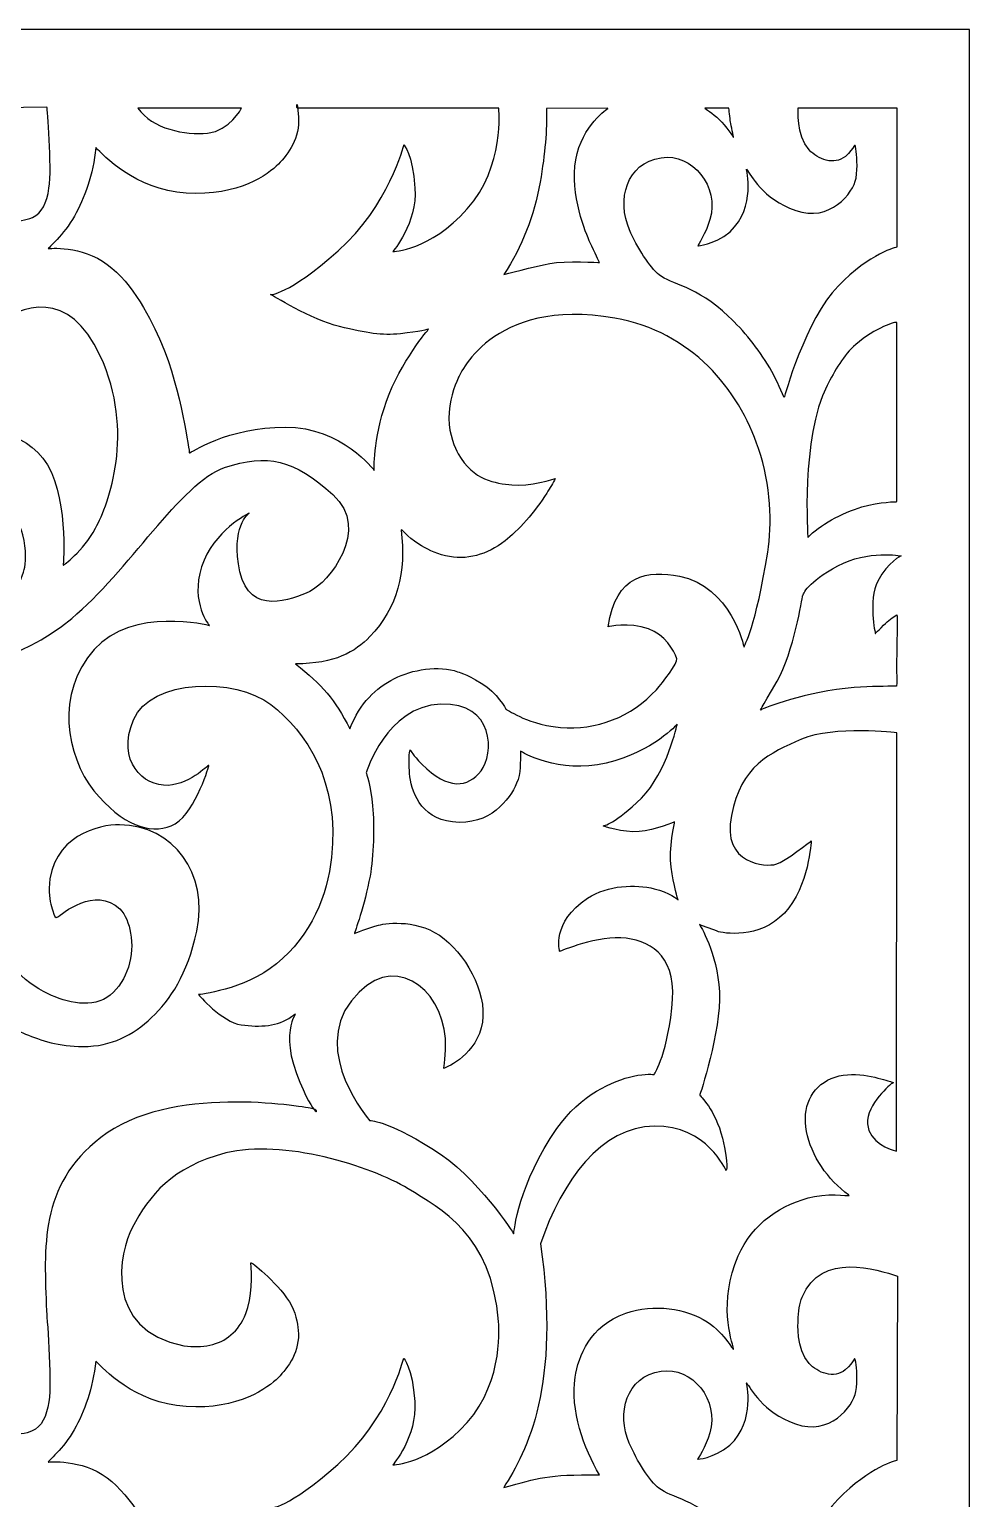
# Model space of a CAD drawing. Header units: centimetres. Extents: x -20.5 to -14.1, y -8.1 to 8.2.
# Drawn here: x -17.51 to -14.1, y 2.92 to 8.25 of the extents above; entities that cross this region are included whole.
import ezdxf

# ---------------------------------------------------------------- set-up
doc = ezdxf.new("R2010")
doc.units = ezdxf.units.CM
doc.header["$MEASUREMENT"] = 0
doc.layers.add('layer 1', color=7, linetype='Continuous')

msp = doc.modelspace()

# ---------------------------------------------------------------- linework, layer by layer
at = {"layer": 'layer 1', "color": 250}
for points, knots in [([(-20.46134, 8.24957), (-20.46134, 8.24957), (-14.10079, 8.24957), (-14.10079, 8.24957), (-14.10079, 8.24957), (-14.10079, 8.24957), (-14.10079, -8.11811), (-14.10079, -8.11811), (-14.10079, -8.11811), (-14.10079, -8.11811), (-20.46134, -8.11811), (-20.46134, -8.11811), (-20.46134, -8.11811), (-20.46134, -8.11811), (-20.46134, 8.24957), (-20.46134, 8.24957)], [0, 0, 0, 0, 0.2, 0.2, 0.2, 0.2, 0.4, 0.4, 0.4, 0.4, 0.6, 0.6, 0.6, 0.6, 1, 1, 1, 1]), ([(-17.4456, 7.45377), (-17.44985, 7.45208), (-17.38739, 7.50559), (-17.35062, 7.5711), (-17.35062, 7.5711), (-17.31386, 7.6366), (-17.28258, 7.72199), (-17.27257, 7.8203), (-17.27257, 7.8203), (-17.24449, 7.79361), (-17.13402, 7.66767), (-16.94437, 7.65537), (-16.94437, 7.65537), (-16.75472, 7.64306), (-16.64618, 7.72343), (-16.61016, 7.76016), (-16.61016, 7.76016), (-16.57413, 7.79689), (-16.53031, 7.85602), (-16.53745, 7.9324), (-16.53745, 7.9324), (-16.5446, 8.00879), (-16.54246, 7.96404), (-16.54246, 7.96404), (-16.54246, 7.96404), (-16.54246, 7.96404), (-15.81029, 7.96369), (-15.81029, 7.96369), (-15.81029, 7.96369), (-15.81029, 7.96369), (-15.78713, 7.7502), (-15.92447, 7.59768), (-15.92447, 7.59768), (-16.06181, 7.44516), (-16.19444, 7.44335), (-16.19444, 7.44335), (-16.19444, 7.44335), (-16.19444, 7.44335), (-16.10542, 7.54682), (-16.11436, 7.67319), (-16.11436, 7.67319), (-16.12329, 7.79956), (-16.15456, 7.83043), (-16.15456, 7.83043), (-16.15456, 7.83043), (-16.15456, 7.83043), (-16.20919, 7.60896), (-16.39356, 7.44549), (-16.39356, 7.44549), (-16.57793, 7.28202), (-16.63817, 7.28729), (-16.63817, 7.28729), (-16.63817, 7.28729), (-16.63817, 7.28729), (-16.48888, 7.19518), (-16.38799, 7.17127), (-16.38799, 7.17127), (-16.2871, 7.14736), (-16.2364, 7.13735), (-16.1671, 7.14484), (-16.1671, 7.14484), (-16.09779, 7.15232), (-16.06463, 7.1614), (-16.06463, 7.1614), (-16.06463, 7.1614), (-16.06463, 7.1614), (-16.16768, 7.04209), (-16.21774, 6.89972), (-16.21774, 6.89972), (-16.2678, 6.75735), (-16.26214, 6.64884), (-16.26214, 6.64884), (-16.26214, 6.64884), (-16.26214, 6.64884), (-16.37909, 6.80623), (-16.5853, 6.80623), (-16.5853, 6.80623), (-16.79151, 6.80623), (-16.93318, 6.7117), (-16.93318, 6.7117), (-16.93318, 6.7117), (-16.93318, 6.7117), (-16.96168, 6.9387), (-17.03461, 7.11008), (-17.03461, 7.11008), (-17.07165, 7.19711), (-17.13917, 7.32816), (-17.23129, 7.39668), (-17.23129, 7.39668), (-17.32496, 7.46636), (-17.44351, 7.4546), (-17.4456, 7.45377)], [0, 0, 0, 0, 0.0416667, 0.0416667, 0.0416667, 0.0416667, 0.0833333, 0.0833333, 0.0833333, 0.0833333, 0.125, 0.125, 0.125, 0.125, 0.1666667, 0.1666667, 0.1666667, 0.1666667, 0.2083333, 0.2083333, 0.2083333, 0.2083333, 0.25, 0.25, 0.25, 0.25, 0.2916667, 0.2916667, 0.2916667, 0.2916667, 0.3333333, 0.3333333, 0.3333333, 0.3333333, 0.375, 0.375, 0.375, 0.375, 0.4166667, 0.4166667, 0.4166667, 0.4166667, 0.4583333, 0.4583333, 0.4583333, 0.4583333, 0.5, 0.5, 0.5, 0.5, 0.5416667, 0.5416667, 0.5416667, 0.5416667, 0.5833333, 0.5833333, 0.5833333, 0.5833333, 0.625, 0.625, 0.625, 0.625, 0.6666667, 0.6666667, 0.6666667, 0.6666667, 0.7083333, 0.7083333, 0.7083333, 0.7083333, 0.75, 0.75, 0.75, 0.75, 0.7916667, 0.7916667, 0.7916667, 0.7916667, 0.8333333, 0.8333333, 0.8333333, 0.8333333, 0.875, 0.875, 0.875, 0.875, 0.9166667, 0.9166667, 0.9166667, 0.9166667, 1, 1, 1, 1]), ([(-18.31568, 7.38435), (-18.31568, 7.38435), (-18.19955, 7.4719), (-18.16785, 7.58359), (-18.16785, 7.58359), (-18.13615, 7.69528), (-18.14918, 7.80187), (-18.14543, 7.87076), (-18.14543, 7.87076), (-18.14167, 7.93966), (-18.14042, 7.96532), (-18.14042, 7.96532), (-18.14042, 7.96532), (-18.14042, 7.96532), (-17.92021, 7.96667), (-17.92021, 7.96667), (-17.92021, 7.96667), (-17.92021, 7.96667), (-17.88363, 7.91141), (-17.81692, 7.91645), (-17.81692, 7.91645), (-17.75021, 7.9215), (-17.70666, 7.96339), (-17.70666, 7.96339), (-17.70666, 7.96339), (-17.70666, 7.96339), (-17.45017, 7.96698), (-17.45017, 7.96698), (-17.45017, 7.96698), (-17.45017, 7.96698), (-17.43099, 7.75087), (-17.44281, 7.67288), (-17.44281, 7.67288), (-17.45102, 7.61866), (-17.4685, 7.58264), (-17.50301, 7.56692), (-17.50301, 7.56692), (-17.55044, 7.54532), (-17.62665, 7.55217), (-17.66673, 7.59357), (-17.66673, 7.59357), (-17.71395, 7.64236), (-17.70844, 7.69598), (-17.67074, 7.72062), (-17.67074, 7.72062), (-17.65422, 7.73142), (-17.63218, 7.73477), (-17.60724, 7.73256), (-17.60724, 7.73256), (-17.60724, 7.73256), (-17.62875, 7.80002), (-17.68154, 7.81352), (-17.68154, 7.81352), (-17.73433, 7.82703), (-17.80731, 7.76549), (-17.81792, 7.66473), (-17.81792, 7.66473), (-17.82853, 7.56397), (-17.74551, 7.46957), (-17.68283, 7.43875), (-17.68283, 7.43875), (-17.62016, 7.40794), (-17.5811, 7.40544), (-17.5811, 7.40544), (-17.5811, 7.40544), (-17.5811, 7.40544), (-17.66101, 7.34581), (-17.664, 7.21044), (-17.664, 7.21044), (-17.6655, 7.14259), (-17.66943, 7.14649), (-17.64559, 7.16707), (-17.64559, 7.16707), (-17.54334, 7.2553), (-17.36896, 7.3091), (-17.25663, 7.06526), (-17.25663, 7.06526), (-17.12867, 6.7875), (-17.22638, 6.52661), (-17.27355, 6.43968), (-17.27355, 6.43968), (-17.32071, 6.35275), (-17.39111, 6.30499), (-17.39111, 6.30499), (-17.39111, 6.30499), (-17.39111, 6.30499), (-17.36911, 6.57175), (-17.46505, 6.69314), (-17.46505, 6.69314), (-17.56099, 6.81452), (-17.71619, 6.80133), (-17.79374, 6.73381), (-17.79374, 6.73381), (-17.86246, 6.67397), (-17.8881, 6.56013), (-17.89246, 6.50541), (-17.89246, 6.50541), (-17.89278, 6.50142), (-17.89587, 6.47459), (-17.8921, 6.47657), (-17.8921, 6.47657), (-17.87199, 6.48709), (-17.79597, 6.5684), (-17.68133, 6.55699), (-17.68133, 6.55699), (-17.60307, 6.5492), (-17.55683, 6.4819), (-17.53796, 6.41506), (-17.53796, 6.41506), (-17.52281, 6.36141), (-17.52717, 6.3075), (-17.53274, 6.28906), (-17.53274, 6.28906), (-17.54525, 6.24764), (-17.60367, 6.02412), (-17.93273, 6.18488), (-17.93273, 6.18488), (-18.01071, 6.22297), (-18.09774, 6.28877), (-18.17933, 6.35692), (-18.17933, 6.35692), (-18.24935, 6.41543), (-18.32854, 6.48993), (-18.41736, 6.51552), (-18.41736, 6.51552), (-18.57039, 6.5596), (-18.80601, 6.53877), (-18.92666, 6.40485), (-18.92666, 6.40485), (-18.92666, 6.40485), (-18.9537, 6.76574), (-18.85693, 6.95669), (-18.85693, 6.95669), (-18.76016, 7.14764), (-18.62501, 7.2161), (-18.4932, 7.18007), (-18.4932, 7.18007), (-18.36139, 7.14404), (-18.37307, 6.94948), (-18.37307, 6.94948), (-18.37307, 6.94948), (-18.37307, 6.94948), (-18.25274, 6.99283), (-18.21517, 7.10402), (-18.21517, 7.10402), (-18.17761, 7.2152), (-18.24536, 7.3119), (-18.27357, 7.344), (-18.27357, 7.344), (-18.30178, 7.3761), (-18.31568, 7.38435), (-18.31568, 7.38435)], [0, 0, 0, 0, 0.025641, 0.025641, 0.025641, 0.025641, 0.0512821, 0.0512821, 0.0512821, 0.0512821, 0.0769231, 0.0769231, 0.0769231, 0.0769231, 0.1025641, 0.1025641, 0.1025641, 0.1025641, 0.1282051, 0.1282051, 0.1282051, 0.1282051, 0.1538462, 0.1538462, 0.1538462, 0.1538462, 0.1794872, 0.1794872, 0.1794872, 0.1794872, 0.2051282, 0.2051282, 0.2051282, 0.2051282, 0.2307692, 0.2307692, 0.2307692, 0.2307692, 0.2564103, 0.2564103, 0.2564103, 0.2564103, 0.2820513, 0.2820513, 0.2820513, 0.2820513, 0.3076923, 0.3076923, 0.3076923, 0.3076923, 0.3333333, 0.3333333, 0.3333333, 0.3333333, 0.3589744, 0.3589744, 0.3589744, 0.3589744, 0.3846154, 0.3846154, 0.3846154, 0.3846154, 0.4102564, 0.4102564, 0.4102564, 0.4102564, 0.4358974, 0.4358974, 0.4358974, 0.4358974, 0.4615385, 0.4615385, 0.4615385, 0.4615385, 0.4871795, 0.4871795, 0.4871795, 0.4871795, 0.5128205, 0.5128205, 0.5128205, 0.5128205, 0.5384615, 0.5384615, 0.5384615, 0.5384615, 0.5641026, 0.5641026, 0.5641026, 0.5641026, 0.5897436, 0.5897436, 0.5897436, 0.5897436, 0.6153846, 0.6153846, 0.6153846, 0.6153846, 0.6410256, 0.6410256, 0.6410256, 0.6410256, 0.6666667, 0.6666667, 0.6666667, 0.6666667, 0.6923077, 0.6923077, 0.6923077, 0.6923077, 0.7179487, 0.7179487, 0.7179487, 0.7179487, 0.7435897, 0.7435897, 0.7435897, 0.7435897, 0.7692308, 0.7692308, 0.7692308, 0.7692308, 0.7948718, 0.7948718, 0.7948718, 0.7948718, 0.8205128, 0.8205128, 0.8205128, 0.8205128, 0.8461538, 0.8461538, 0.8461538, 0.8461538, 0.8717949, 0.8717949, 0.8717949, 0.8717949, 0.8974359, 0.8974359, 0.8974359, 0.8974359, 0.9230769, 0.9230769, 0.9230769, 0.9230769, 0.9487179, 0.9487179, 0.9487179, 0.9487179, 1, 1, 1, 1]), ([(-17.12059, 7.96404), (-17.12059, 7.96404), (-16.74398, 7.96327), (-16.74398, 7.96327), (-16.74398, 7.96327), (-16.74398, 7.96327), (-16.78614, 7.88148), (-16.86761, 7.87299), (-16.86761, 7.87299), (-16.94839, 7.86458), (-17.06783, 7.88808), (-17.12059, 7.96404)], [0, 0, 0, 0, 0.25, 0.25, 0.25, 0.25, 0.5, 0.5, 0.5, 0.5, 1, 1, 1, 1]), ([(-15.63663, 7.96284), (-15.63663, 7.96284), (-15.41354, 7.96349), (-15.41354, 7.96349), (-15.41354, 7.96349), (-15.41354, 7.96349), (-15.50835, 7.90161), (-15.53033, 7.77638), (-15.53033, 7.77638), (-15.5523, 7.65114), (-15.49371, 7.50836), (-15.478, 7.47507), (-15.478, 7.47507), (-15.46229, 7.44178), (-15.44478, 7.40372), (-15.44478, 7.40372), (-15.44478, 7.40372), (-15.44478, 7.40372), (-15.56728, 7.41001), (-15.62449, 7.39991), (-15.62449, 7.39991), (-15.68171, 7.38981), (-15.79127, 7.35936), (-15.79127, 7.35936), (-15.79127, 7.35936), (-15.72462, 7.46146), (-15.68232, 7.57234), (-15.66026, 7.69474), (-15.66026, 7.69474), (-15.64061, 7.80379), (-15.6359, 7.8808), (-15.63663, 7.96284)], [0, 0, 0, 0, 0.1111111, 0.1111111, 0.1111111, 0.1111111, 0.2222222, 0.2222222, 0.2222222, 0.2222222, 0.3333333, 0.3333333, 0.3333333, 0.3333333, 0.4444444, 0.4444444, 0.4444444, 0.4444444, 0.5555556, 0.5555556, 0.5555556, 0.5555556, 0.6666667, 0.6666667, 0.6666667, 0.6666667, 0.7777778, 0.7777778, 0.7777778, 0.7777778, 1, 1, 1, 1]), ([(-15.08788, 7.46417), (-15.08788, 7.46417), (-15.05805, 7.5087), (-15.0433, 7.55955), (-15.0433, 7.55955), (-15.00858, 7.67929), (-15.10678, 7.80075), (-15.22041, 7.7839), (-15.22041, 7.7839), (-15.34798, 7.76498), (-15.38188, 7.63049), (-15.33559, 7.52197), (-15.33559, 7.52197), (-15.30866, 7.45881), (-15.26102, 7.38441), (-15.22803, 7.35859), (-15.22803, 7.35859), (-15.18451, 7.32452), (-15.09386, 7.31904), (-14.97571, 7.20798), (-14.97571, 7.20798), (-14.92116, 7.15671), (-14.86812, 7.0915), (-14.82651, 7.02129), (-14.82651, 7.02129), (-14.80581, 6.98635), (-14.79008, 6.94878), (-14.77415, 6.91383), (-14.77415, 6.91383), (-14.77415, 6.91383), (-14.69587, 7.1976), (-14.57844, 7.31815), (-14.57844, 7.31815), (-14.46102, 7.4387), (-14.36476, 7.45949), (-14.36476, 7.45949), (-14.36476, 7.45949), (-14.36476, 7.45949), (-14.36476, 7.96455), (-14.36476, 7.96455), (-14.36476, 7.96455), (-14.36476, 7.96455), (-14.72282, 7.96455), (-14.72282, 7.96455), (-14.72282, 7.96455), (-14.72282, 7.96455), (-14.73123, 7.86493), (-14.68313, 7.81197), (-14.68313, 7.81197), (-14.65232, 7.77805), (-14.59256, 7.7548), (-14.5518, 7.78841), (-14.5518, 7.78841), (-14.5161, 7.81784), (-14.51845, 7.84634), (-14.51354, 7.8162), (-14.51354, 7.8162), (-14.50991, 7.79394), (-14.50695, 7.74946), (-14.51325, 7.70985), (-14.51325, 7.70985), (-14.52211, 7.65412), (-14.60974, 7.54855), (-14.73215, 7.59216), (-14.73215, 7.59216), (-14.85456, 7.63577), (-14.89377, 7.72139), (-14.91085, 7.74166), (-14.91085, 7.74166), (-14.91085, 7.74166), (-14.87524, 7.60699), (-14.97007, 7.51465), (-14.97007, 7.51465), (-15.03291, 7.46565), (-15.08788, 7.46417), (-15.08788, 7.46417)], [0, 0, 0, 0, 0.05, 0.05, 0.05, 0.05, 0.1, 0.1, 0.1, 0.1, 0.15, 0.15, 0.15, 0.15, 0.2, 0.2, 0.2, 0.2, 0.25, 0.25, 0.25, 0.25, 0.3, 0.3, 0.3, 0.3, 0.35, 0.35, 0.35, 0.35, 0.4, 0.4, 0.4, 0.4, 0.45, 0.45, 0.45, 0.45, 0.5, 0.5, 0.5, 0.5, 0.55, 0.55, 0.55, 0.55, 0.6, 0.6, 0.6, 0.6, 0.65, 0.65, 0.65, 0.65, 0.7, 0.7, 0.7, 0.7, 0.75, 0.75, 0.75, 0.75, 0.8, 0.8, 0.8, 0.8, 0.85, 0.85, 0.85, 0.85, 0.9, 0.9, 0.9, 0.9, 1, 1, 1, 1]), ([(-15.06224, 7.96365), (-15.06224, 7.96365), (-14.97497, 7.96377), (-14.97497, 7.96377), (-14.97497, 7.96377), (-14.97497, 7.96377), (-14.9708, 7.92454), (-14.9687, 7.91316), (-14.9687, 7.91316), (-14.96659, 7.90179), (-14.95737, 7.85971), (-14.95737, 7.85743), (-14.95737, 7.85743), (-14.95737, 7.85516), (-14.98561, 7.90037), (-15.00984, 7.92255), (-15.00984, 7.92255), (-15.03407, 7.94473), (-15.06224, 7.96365), (-15.06224, 7.96365)], [0, 0, 0, 0, 0.1666667, 0.1666667, 0.1666667, 0.1666667, 0.3333333, 0.3333333, 0.3333333, 0.3333333, 0.5, 0.5, 0.5, 0.5, 0.6666667, 0.6666667, 0.6666667, 0.6666667, 1, 1, 1, 1]), ([(-15.1638, 5.96516), (-15.15877, 5.95085), (-15.21556, 5.87766), (-15.23805, 5.85275), (-15.23805, 5.85275), (-15.32629, 5.75499), (-15.45755, 5.70353), (-15.586, 5.71609), (-15.586, 5.71609), (-15.66006, 5.72333), (-15.70517, 5.74168), (-15.73396, 5.7556), (-15.73396, 5.7556), (-15.76511, 5.77065), (-15.78383, 5.78234), (-15.78383, 5.78234), (-15.78383, 5.78234), (-15.78383, 5.78234), (-15.81609, 5.84118), (-15.87393, 5.87721), (-15.87393, 5.87721), (-15.93177, 5.91324), (-15.95958, 5.91804), (-15.95958, 5.91804), (-15.95958, 5.91804), (-16.02556, 5.9424), (-16.12701, 5.92612), (-16.18873, 5.89337), (-16.18873, 5.89337), (-16.25723, 5.85702), (-16.31278, 5.80864), (-16.35023, 5.71077), (-16.35023, 5.71077), (-16.40594, 5.81871), (-16.45108, 5.87033), (-16.54738, 5.94678), (-16.54738, 5.94678), (-16.40424, 5.94659), (-16.33187, 5.9901), (-16.27785, 6.04606), (-16.27785, 6.04606), (-16.17729, 6.15022), (-16.14504, 6.28177), (-16.16445, 6.43161), (-16.16445, 6.43161), (-16.16563, 6.44074), (-16.14387, 6.40826), (-16.10063, 6.38172), (-16.10063, 6.38172), (-16.07262, 6.36453), (-16.04302, 6.34826), (-16.00379, 6.33904), (-16.00379, 6.33904), (-15.92613, 6.32077), (-15.85328, 6.3428), (-15.78721, 6.39319), (-15.78721, 6.39319), (-15.74168, 6.42792), (-15.67707, 6.49961), (-15.63602, 6.56667), (-15.63602, 6.56667), (-15.62452, 6.58545), (-15.61187, 6.603), (-15.60484, 6.61935), (-15.60484, 6.61935), (-15.60484, 6.61935), (-15.70096, 6.58878), (-15.76214, 6.59598), (-15.76214, 6.59598), (-15.82332, 6.60319), (-15.90041, 6.61072), (-15.95736, 6.70961), (-15.95736, 6.70961), (-15.96801, 6.72994), (-15.99143, 6.77811), (-15.99142, 6.83716), (-15.99142, 6.83716), (-15.99142, 6.90098), (-15.97063, 6.95544), (-15.9575, 6.98363), (-15.9575, 6.98363), (-15.9575, 6.98363), (-15.84113, 7.28111), (-15.38867, 7.20113), (-15.38867, 7.20113), (-15.10942, 7.15177), (-14.94, 6.9445), (-14.86685, 6.72804), (-14.86685, 6.72804), (-14.82148, 6.59378), (-14.81773, 6.45457), (-14.83391, 6.35159), (-14.83391, 6.35159), (-14.87618, 6.08258), (-14.9202, 6.00795), (-14.9202, 6.00795), (-14.9202, 6.00795), (-14.9202, 6.00795), (-14.96625, 6.22843), (-15.15444, 6.26518), (-15.15444, 6.26518), (-15.26746, 6.28725), (-15.38645, 6.27316), (-15.4127, 6.08145), (-15.4127, 6.08145), (-15.4127, 6.08145), (-15.33802, 6.09876), (-15.26695, 6.07408), (-15.26695, 6.07408), (-15.20591, 6.05288), (-15.17487, 5.99665), (-15.1638, 5.96516)], [0, 0, 0, 0, 0.0344828, 0.0344828, 0.0344828, 0.0344828, 0.0689655, 0.0689655, 0.0689655, 0.0689655, 0.1034483, 0.1034483, 0.1034483, 0.1034483, 0.137931, 0.137931, 0.137931, 0.137931, 0.1724138, 0.1724138, 0.1724138, 0.1724138, 0.2068966, 0.2068966, 0.2068966, 0.2068966, 0.2413793, 0.2413793, 0.2413793, 0.2413793, 0.2758621, 0.2758621, 0.2758621, 0.2758621, 0.3103448, 0.3103448, 0.3103448, 0.3103448, 0.3448276, 0.3448276, 0.3448276, 0.3448276, 0.3793103, 0.3793103, 0.3793103, 0.3793103, 0.4137931, 0.4137931, 0.4137931, 0.4137931, 0.4482759, 0.4482759, 0.4482759, 0.4482759, 0.4827586, 0.4827586, 0.4827586, 0.4827586, 0.5172414, 0.5172414, 0.5172414, 0.5172414, 0.5517241, 0.5517241, 0.5517241, 0.5517241, 0.5862069, 0.5862069, 0.5862069, 0.5862069, 0.6206897, 0.6206897, 0.6206897, 0.6206897, 0.6551724, 0.6551724, 0.6551724, 0.6551724, 0.6896552, 0.6896552, 0.6896552, 0.6896552, 0.7241379, 0.7241379, 0.7241379, 0.7241379, 0.7586207, 0.7586207, 0.7586207, 0.7586207, 0.7931034, 0.7931034, 0.7931034, 0.7931034, 0.8275862, 0.8275862, 0.8275862, 0.8275862, 0.862069, 0.862069, 0.862069, 0.862069, 0.8965517, 0.8965517, 0.8965517, 0.8965517, 0.9310345, 0.9310345, 0.9310345, 0.9310345, 1, 1, 1, 1]), ([(-14.36538, 6.53587), (-14.36538, 6.53438), (-14.42437, 6.53607), (-14.49156, 6.51619), (-14.49156, 6.51619), (-14.56444, 6.49461), (-14.64745, 6.44977), (-14.68777, 6.40502), (-14.68777, 6.40502), (-14.68777, 6.40502), (-14.71481, 6.76591), (-14.61804, 6.95686), (-14.61804, 6.95686), (-14.59142, 7.0094), (-14.55749, 7.06819), (-14.51423, 7.10596), (-14.51423, 7.10596), (-14.44448, 7.16686), (-14.36539, 7.19157), (-14.36539, 7.18544), (-14.36539, 7.18544), (-14.36539, 7.18544), (-14.36538, 6.53587), (-14.36538, 6.53587)], [0, 0, 0, 0, 0.1428571, 0.1428571, 0.1428571, 0.1428571, 0.2857143, 0.2857143, 0.2857143, 0.2857143, 0.4285714, 0.4285714, 0.4285714, 0.4285714, 0.5714286, 0.5714286, 0.5714286, 0.5714286, 0.7142857, 0.7142857, 0.7142857, 0.7142857, 1, 1, 1, 1]), ([(-17.68188, 3.58352), (-17.68188, 3.58352), (-17.75079, 3.51726), (-17.8175, 3.51222), (-17.8175, 3.51222), (-17.88421, 3.50717), (-17.9208, 3.56243), (-17.9208, 3.56243), (-17.9208, 3.56243), (-17.95065, 3.60198), (-17.9625, 3.63183), (-17.967, 3.66102), (-17.967, 3.66102), (-17.96896, 3.67375), (-17.89062, 3.6043), (-17.83106, 3.674), (-17.83106, 3.674), (-17.81291, 3.69524), (-17.79798, 3.7459), (-17.80996, 3.77926), (-17.80996, 3.77926), (-17.82021, 3.80778), (-17.85574, 3.82109), (-17.8638, 3.82105), (-17.8638, 3.82105), (-17.87539, 3.82098), (-17.90683, 3.8334), (-17.9426, 3.82053), (-17.9426, 3.82053), (-17.95955, 3.81444), (-17.97352, 3.79948), (-17.99187, 3.78792), (-17.99187, 3.78792), (-18.0574, 3.74665), (-18.12838, 3.67625), (-18.141, 3.56108), (-18.141, 3.56108), (-18.141, 3.56108), (-18.14226, 3.53542), (-18.14601, 3.46652), (-18.14601, 3.46652), (-18.14871, 3.417), (-18.13523, 3.34936), (-18.14343, 3.273), (-18.14343, 3.273), (-18.14663, 3.24312), (-18.15952, 3.21076), (-18.16843, 3.17935), (-18.16843, 3.17935), (-18.20013, 3.06766), (-18.31626, 2.98011), (-18.31626, 2.98011), (-18.31626, 2.98011), (-18.31626, 2.98011), (-18.30237, 2.97186), (-18.27415, 2.93976), (-18.27415, 2.93976), (-18.24594, 2.90766), (-18.17819, 2.81096), (-18.21575, 2.69978), (-18.21575, 2.69978), (-18.25332, 2.58859), (-18.37366, 2.54524), (-18.37366, 2.54524), (-18.37366, 2.54524), (-18.37366, 2.54524), (-18.36198, 2.7398), (-18.49379, 2.77583), (-18.49379, 2.77583), (-18.6256, 2.81186), (-18.76074, 2.7434), (-18.85751, 2.55245), (-18.85751, 2.55245), (-18.95429, 2.3615), (-18.92724, 2.00061), (-18.92724, 2.00061), (-18.92724, 2.00061), (-18.80659, 2.13454), (-18.57097, 2.15536), (-18.41794, 2.11128), (-18.41794, 2.11128), (-18.32913, 2.08569), (-18.24993, 2.01119), (-18.17991, 1.95268), (-18.17991, 1.95268), (-18.09832, 1.88453), (-18.01129, 1.81873), (-17.93331, 1.78064), (-17.93331, 1.78064), (-17.60425, 1.61988), (-17.54583, 1.8434), (-17.53332, 1.88482), (-17.53332, 1.88482), (-17.52775, 1.90326), (-17.5234, 1.95717), (-17.53854, 2.01082), (-17.53854, 2.01082), (-17.55741, 2.07766), (-17.60366, 2.14496), (-17.68192, 2.15275), (-17.68192, 2.15275), (-17.79655, 2.16416), (-17.87257, 2.08285), (-17.89268, 2.07233), (-17.89268, 2.07233), (-17.89646, 2.07035), (-17.89336, 2.09718), (-17.89305, 2.10117), (-17.89305, 2.10117), (-17.88868, 2.15589), (-17.86304, 2.26973), (-17.79432, 2.32957), (-17.79432, 2.32957), (-17.71677, 2.39709), (-17.56158, 2.41028), (-17.46563, 2.2889), (-17.46563, 2.2889), (-17.36969, 2.16751), (-17.3917, 1.90075), (-17.3917, 1.90075), (-17.3917, 1.90075), (-17.3917, 1.90075), (-17.32129, 1.94851), (-17.27413, 2.03544), (-17.27413, 2.03544), (-17.22697, 2.12237), (-17.12925, 2.38326), (-17.25721, 2.66102), (-17.25721, 2.66102), (-17.36954, 2.90486), (-17.54392, 2.85107), (-17.64617, 2.76283), (-17.64617, 2.76283), (-17.67002, 2.74225), (-17.66608, 2.73835), (-17.66458, 2.8062), (-17.66458, 2.8062), (-17.66159, 2.94157), (-17.58169, 3.0012), (-17.58169, 3.0012), (-17.58169, 3.0012), (-17.58169, 3.0012), (-17.62074, 3.0037), (-17.68342, 3.03451), (-17.68342, 3.03451), (-17.74609, 3.06533), (-17.82912, 3.15973), (-17.8185, 3.26049), (-17.8185, 3.26049), (-17.80789, 3.36125), (-17.73492, 3.42279), (-17.68213, 3.40928), (-17.68213, 3.40928), (-17.62934, 3.39578), (-17.60783, 3.32832), (-17.60783, 3.32832), (-17.60783, 3.32832), (-17.63276, 3.33053), (-17.6548, 3.32718), (-17.67132, 3.31638), (-17.67132, 3.31638), (-17.70902, 3.29174), (-17.71454, 3.23812), (-17.66731, 3.18933), (-17.66731, 3.18933), (-17.62724, 3.14793), (-17.55102, 3.14108), (-17.50359, 3.16268), (-17.50359, 3.16268), (-17.46908, 3.1784), (-17.45161, 3.21442), (-17.44339, 3.26864), (-17.44339, 3.26864), (-17.43158, 3.34663), (-17.452, 3.59891), (-17.452, 3.59891), (-17.452, 3.59891), (-17.45987, 3.82908), (-17.48005, 4.05272), (-17.25519, 4.22752), (-17.25519, 4.22752), (-17.00492, 4.42207), (-16.52885, 4.34041), (-16.48992, 4.3332), (-16.48992, 4.3332), (-16.45099, 4.326), (-16.47435, 4.27436), (-16.54442, 4.46051), (-16.54442, 4.46051), (-16.6145, 4.64665), (-16.51265, 4.70297), (-16.5627, 4.6665), (-16.5627, 4.6665), (-16.61274, 4.63002), (-16.6753, 4.62732), (-16.74537, 4.63678), (-16.74537, 4.63678), (-16.81543, 4.64623), (-16.89962, 4.74627), (-16.89962, 4.74627), (-16.89962, 4.74627), (-16.89962, 4.74627), (-16.73686, 4.7617), (-16.61634, 4.85853), (-16.61634, 4.85853), (-16.49042, 4.95969), (-16.43158, 5.10927), (-16.41713, 5.24342), (-16.41713, 5.24342), (-16.3871, 5.52226), (-16.50922, 5.69951), (-16.63735, 5.79894), (-16.63735, 5.79894), (-16.76548, 5.89837), (-17.07348, 5.89401), (-17.13628, 5.74367), (-17.13628, 5.74367), (-17.19907, 5.59333), (-17.09997, 5.50129), (-17.01074, 5.50579), (-17.01074, 5.50579), (-16.92152, 5.51029), (-16.85898, 5.59042), (-16.86232, 5.57691), (-16.86232, 5.57691), (-16.86565, 5.56341), (-16.91985, 5.38965), (-16.99907, 5.35904), (-16.99907, 5.35904), (-17.07829, 5.32843), (-17.17713, 5.35924), (-17.2795, 5.4864), (-17.2795, 5.4864), (-17.38187, 5.61355), (-17.41928, 5.84094), (-17.27914, 5.99842), (-17.27914, 5.99842), (-17.139, 6.15591), (-16.86052, 6.08562), (-16.86052, 6.08562), (-16.86052, 6.08562), (-16.86052, 6.08562), (-16.9306, 6.16717), (-16.88873, 6.29884), (-16.88873, 6.29884), (-16.84687, 6.43051), (-16.71673, 6.4934), (-16.71673, 6.4934), (-16.71673, 6.4934), (-16.71673, 6.4934), (-16.78499, 6.44328), (-16.74949, 6.28115), (-16.74949, 6.28115), (-16.714, 6.11902), (-16.56213, 6.17958), (-16.49608, 6.20983), (-16.49608, 6.20983), (-16.43004, 6.24008), (-16.27079, 6.43367), (-16.41206, 6.56098), (-16.41206, 6.56098), (-16.55332, 6.68828), (-16.64937, 6.71112), (-16.80552, 6.65924), (-16.80552, 6.65924), (-16.96168, 6.60736), (-17.15842, 6.27755), (-17.36031, 6.11182), (-17.36031, 6.11182), (-17.56219, 5.94609), (-17.73738, 5.93168), (-17.9109, 5.96951), (-17.9109, 5.96951), (-18.05425, 6.00076), (-18.24086, 6.178), (-18.2931, 6.21445), (-18.2931, 6.21445), (-18.3041, 6.22212), (-18.30569, 6.22444), (-18.30351, 6.21686), (-18.30351, 6.21686), (-18.29275, 6.17942), (-18.27746, 6.14868), (-18.28665, 6.0562), (-18.28665, 6.0562), (-18.29014, 6.02111), (-18.29955, 5.9857), (-18.31121, 5.95277), (-18.31121, 5.95277), (-18.34265, 5.86397), (-18.3953, 5.84189), (-18.38612, 5.83923), (-18.38612, 5.83923), (-18.37534, 5.8361), (-18.21027, 5.81503), (-17.98671, 5.6498), (-17.98671, 5.6498), (-17.78338, 5.47755), (-17.73353, 5.32355), (-17.69547, 5.16276), (-17.69547, 5.16276), (-17.68971, 5.13842), (-17.68511, 5.07417), (-17.68186, 5.03373), (-17.68186, 5.03373), (-17.68063, 5.0185), (-17.6827, 5.00617), (-17.68028, 5.0014), (-17.68028, 5.0014), (-17.61591, 4.87466), (-17.53682, 4.79227), (-17.44643, 4.74906), (-17.44643, 4.74906), (-17.38014, 4.71736), (-17.28268, 4.69328), (-17.22025, 4.74461), (-17.22025, 4.74461), (-17.15852, 4.79536), (-17.13149, 4.89039), (-17.14643, 4.96974), (-17.14643, 4.96974), (-17.15274, 5.00324), (-17.1646, 5.03713), (-17.18591, 5.05753), (-17.18591, 5.05753), (-17.27421, 5.14208), (-17.39881, 5.03821), (-17.4126, 5.02707), (-17.4126, 5.02707), (-17.41912, 5.02181), (-17.4235, 5.03084), (-17.42904, 5.05054), (-17.42904, 5.05054), (-17.43409, 5.06848), (-17.44345, 5.09498), (-17.4423, 5.13261), (-17.4423, 5.13261), (-17.43652, 5.32257), (-17.25733, 5.36435), (-17.18725, 5.36303), (-17.18725, 5.36303), (-16.99019, 5.35932), (-16.86219, 5.18665), (-16.90662, 4.97647), (-16.90662, 4.97647), (-16.93974, 4.81982), (-17.00302, 4.7269), (-17.07054, 4.66306), (-17.07054, 4.66306), (-17.13806, 4.59921), (-17.21413, 4.55829), (-17.31995, 4.55768), (-17.31995, 4.55768), (-17.40577, 4.55719), (-17.47297, 4.58066), (-17.52768, 4.60312), (-17.52768, 4.60312), (-17.67027, 4.66168), (-17.71839, 4.76036), (-17.71839, 4.76036), (-17.71839, 4.76036), (-17.71839, 4.76036), (-17.76812, 4.58721), (-17.86455, 4.41215), (-17.86455, 4.41215), (-17.95514, 4.24771), (-18.0632, 4.09606), (-18.17476, 4.02002), (-18.17476, 4.02002), (-18.2309, 3.98175), (-18.28842, 3.94847), (-18.3406, 3.93425), (-18.3406, 3.93425), (-18.45539, 3.90297), (-18.54431, 3.9259), (-18.53571, 3.92219), (-18.53571, 3.92219), (-18.53067, 3.92001), (-18.47324, 3.88152), (-18.41345, 3.82947), (-18.41345, 3.82947), (-18.32469, 3.7522), (-18.22365, 3.65193), (-18.22365, 3.65193), (-18.22365, 3.65193), (-18.21773, 3.77336), (-18.14478, 3.90856), (-18.04269, 3.95878), (-18.04269, 3.95878), (-17.91617, 4.02103), (-17.77427, 3.94823), (-17.70506, 3.90132), (-17.70506, 3.90132), (-17.60316, 3.83226), (-17.59578, 3.68381), (-17.68182, 3.58358), (-17.68182, 3.58358), (-17.68182, 3.58358), (-17.68188, 3.58352), (-17.68188, 3.58352)], [0, 0, 0, 0, 0.009901, 0.009901, 0.009901, 0.009901, 0.019802, 0.019802, 0.019802, 0.019802, 0.029703, 0.029703, 0.029703, 0.029703, 0.039604, 0.039604, 0.039604, 0.039604, 0.049505, 0.049505, 0.049505, 0.049505, 0.0594059, 0.0594059, 0.0594059, 0.0594059, 0.0693069, 0.0693069, 0.0693069, 0.0693069, 0.0792079, 0.0792079, 0.0792079, 0.0792079, 0.0891089, 0.0891089, 0.0891089, 0.0891089, 0.0990099, 0.0990099, 0.0990099, 0.0990099, 0.1089109, 0.1089109, 0.1089109, 0.1089109, 0.1188119, 0.1188119, 0.1188119, 0.1188119, 0.1287129, 0.1287129, 0.1287129, 0.1287129, 0.1386139, 0.1386139, 0.1386139, 0.1386139, 0.1485149, 0.1485149, 0.1485149, 0.1485149, 0.1584158, 0.1584158, 0.1584158, 0.1584158, 0.1683168, 0.1683168, 0.1683168, 0.1683168, 0.1782178, 0.1782178, 0.1782178, 0.1782178, 0.1881188, 0.1881188, 0.1881188, 0.1881188, 0.1980198, 0.1980198, 0.1980198, 0.1980198, 0.2079208, 0.2079208, 0.2079208, 0.2079208, 0.2178218, 0.2178218, 0.2178218, 0.2178218, 0.2277228, 0.2277228, 0.2277228, 0.2277228, 0.2376238, 0.2376238, 0.2376238, 0.2376238, 0.2475248, 0.2475248, 0.2475248, 0.2475248, 0.2574257, 0.2574257, 0.2574257, 0.2574257, 0.2673267, 0.2673267, 0.2673267, 0.2673267, 0.2772277, 0.2772277, 0.2772277, 0.2772277, 0.2871287, 0.2871287, 0.2871287, 0.2871287, 0.2970297, 0.2970297, 0.2970297, 0.2970297, 0.3069307, 0.3069307, 0.3069307, 0.3069307, 0.3168317, 0.3168317, 0.3168317, 0.3168317, 0.3267327, 0.3267327, 0.3267327, 0.3267327, 0.3366337, 0.3366337, 0.3366337, 0.3366337, 0.3465347, 0.3465347, 0.3465347, 0.3465347, 0.3564356, 0.3564356, 0.3564356, 0.3564356, 0.3663366, 0.3663366, 0.3663366, 0.3663366, 0.3762376, 0.3762376, 0.3762376, 0.3762376, 0.3861386, 0.3861386, 0.3861386, 0.3861386, 0.3960396, 0.3960396, 0.3960396, 0.3960396, 0.4059406, 0.4059406, 0.4059406, 0.4059406, 0.4158416, 0.4158416, 0.4158416, 0.4158416, 0.4257426, 0.4257426, 0.4257426, 0.4257426, 0.4356436, 0.4356436, 0.4356436, 0.4356436, 0.4455446, 0.4455446, 0.4455446, 0.4455446, 0.4554455, 0.4554455, 0.4554455, 0.4554455, 0.4653465, 0.4653465, 0.4653465, 0.4653465, 0.4752475, 0.4752475, 0.4752475, 0.4752475, 0.4851485, 0.4851485, 0.4851485, 0.4851485, 0.4950495, 0.4950495, 0.4950495, 0.4950495, 0.5049505, 0.5049505, 0.5049505, 0.5049505, 0.5148515, 0.5148515, 0.5148515, 0.5148515, 0.5247525, 0.5247525, 0.5247525, 0.5247525, 0.5346535, 0.5346535, 0.5346535, 0.5346535, 0.5445545, 0.5445545, 0.5445545, 0.5445545, 0.5544554, 0.5544554, 0.5544554, 0.5544554, 0.5643564, 0.5643564, 0.5643564, 0.5643564, 0.5742574, 0.5742574, 0.5742574, 0.5742574, 0.5841584, 0.5841584, 0.5841584, 0.5841584, 0.5940594, 0.5940594, 0.5940594, 0.5940594, 0.6039604, 0.6039604, 0.6039604, 0.6039604, 0.6138614, 0.6138614, 0.6138614, 0.6138614, 0.6237624, 0.6237624, 0.6237624, 0.6237624, 0.6336634, 0.6336634, 0.6336634, 0.6336634, 0.6435644, 0.6435644, 0.6435644, 0.6435644, 0.6534653, 0.6534653, 0.6534653, 0.6534653, 0.6633663, 0.6633663, 0.6633663, 0.6633663, 0.6732673, 0.6732673, 0.6732673, 0.6732673, 0.6831683, 0.6831683, 0.6831683, 0.6831683, 0.6930693, 0.6930693, 0.6930693, 0.6930693, 0.7029703, 0.7029703, 0.7029703, 0.7029703, 0.7128713, 0.7128713, 0.7128713, 0.7128713, 0.7227723, 0.7227723, 0.7227723, 0.7227723, 0.7326733, 0.7326733, 0.7326733, 0.7326733, 0.7425743, 0.7425743, 0.7425743, 0.7425743, 0.7524752, 0.7524752, 0.7524752, 0.7524752, 0.7623762, 0.7623762, 0.7623762, 0.7623762, 0.7722772, 0.7722772, 0.7722772, 0.7722772, 0.7821782, 0.7821782, 0.7821782, 0.7821782, 0.7920792, 0.7920792, 0.7920792, 0.7920792, 0.8019802, 0.8019802, 0.8019802, 0.8019802, 0.8118812, 0.8118812, 0.8118812, 0.8118812, 0.8217822, 0.8217822, 0.8217822, 0.8217822, 0.8316832, 0.8316832, 0.8316832, 0.8316832, 0.8415842, 0.8415842, 0.8415842, 0.8415842, 0.8514851, 0.8514851, 0.8514851, 0.8514851, 0.8613861, 0.8613861, 0.8613861, 0.8613861, 0.8712871, 0.8712871, 0.8712871, 0.8712871, 0.8811881, 0.8811881, 0.8811881, 0.8811881, 0.8910891, 0.8910891, 0.8910891, 0.8910891, 0.9009901, 0.9009901, 0.9009901, 0.9009901, 0.9108911, 0.9108911, 0.9108911, 0.9108911, 0.9207921, 0.9207921, 0.9207921, 0.9207921, 0.9306931, 0.9306931, 0.9306931, 0.9306931, 0.9405941, 0.9405941, 0.9405941, 0.9405941, 0.950495, 0.950495, 0.950495, 0.950495, 0.960396, 0.960396, 0.960396, 0.960396, 0.970297, 0.970297, 0.970297, 0.970297, 0.980198, 0.980198, 0.980198, 0.980198, 1, 1, 1, 1]), ([(-14.44317, 6.05675), (-14.44317, 6.05675), (-14.47018, 6.17534), (-14.43347, 6.2474), (-14.43347, 6.2474), (-14.39676, 6.31945), (-14.34918, 6.33838), (-14.34918, 6.33838), (-14.34918, 6.33838), (-14.34918, 6.33838), (-14.46931, 6.3612), (-14.57943, 6.30235), (-14.57943, 6.30235), (-14.68955, 6.2435), (-14.70559, 6.19941), (-14.70702, 6.19323), (-14.70702, 6.19323), (-14.70845, 6.18705), (-14.73909, 5.98888), (-14.79978, 5.88351), (-14.79978, 5.88351), (-14.86046, 5.77814), (-14.86389, 5.77611), (-14.85696, 5.78026), (-14.85696, 5.78026), (-14.85003, 5.78442), (-14.69494, 5.84766), (-14.52007, 5.86073), (-14.52007, 5.86073), (-14.45587, 5.86552), (-14.40508, 5.86533), (-14.36649, 5.86529), (-14.36649, 5.86529), (-14.36417, 5.86529), (-14.36657, 5.92183), (-14.36556, 5.98066), (-14.36556, 5.98066), (-14.36534, 5.99327), (-14.36237, 6.12559), (-14.36517, 6.12408), (-14.36517, 6.12408), (-14.3796, 6.11633), (-14.39553, 6.10462), (-14.41292, 6.08721), (-14.41292, 6.08721), (-14.4413, 6.05874), (-14.44317, 6.05675), (-14.44317, 6.05675)], [0, 0, 0, 0, 0.0769231, 0.0769231, 0.0769231, 0.0769231, 0.1538462, 0.1538462, 0.1538462, 0.1538462, 0.2307692, 0.2307692, 0.2307692, 0.2307692, 0.3076923, 0.3076923, 0.3076923, 0.3076923, 0.3846154, 0.3846154, 0.3846154, 0.3846154, 0.4615385, 0.4615385, 0.4615385, 0.4615385, 0.5384615, 0.5384615, 0.5384615, 0.5384615, 0.6153846, 0.6153846, 0.6153846, 0.6153846, 0.6923077, 0.6923077, 0.6923077, 0.6923077, 0.7692308, 0.7692308, 0.7692308, 0.7692308, 0.8461538, 0.8461538, 0.8461538, 0.8461538, 1, 1, 1, 1]), ([(-16.33432, 4.96857), (-16.33432, 4.96857), (-16.29675, 5.07132), (-16.27731, 5.17668), (-16.27731, 5.17668), (-16.26403, 5.24868), (-16.26121, 5.35738), (-16.26827, 5.43116), (-16.26827, 5.43116), (-16.27509, 5.50239), (-16.2911, 5.55162), (-16.2911, 5.55162), (-16.2911, 5.55162), (-16.2911, 5.55162), (-16.21883, 5.79269), (-16.02069, 5.80057), (-16.02069, 5.80057), (-15.82254, 5.80845), (-15.82746, 5.61785), (-15.87449, 5.55797), (-15.87449, 5.55797), (-15.92152, 5.49809), (-15.99413, 5.48659), (-16.08878, 5.5824), (-16.08878, 5.5824), (-16.12515, 5.61921), (-16.12734, 5.62855), (-16.13212, 5.63494), (-16.13212, 5.63494), (-16.13718, 5.61042), (-16.13604, 5.57551), (-16.13393, 5.54907), (-16.13393, 5.54907), (-16.1291, 5.48835), (-16.09592, 5.38694), (-15.97851, 5.37319), (-15.97851, 5.37319), (-15.84104, 5.3571), (-15.77016, 5.45583), (-15.74535, 5.51313), (-15.74535, 5.51313), (-15.72947, 5.54981), (-15.73236, 5.5896), (-15.73076, 5.62942), (-15.73076, 5.62942), (-15.73076, 5.62942), (-15.59205, 5.54497), (-15.41998, 5.58663), (-15.41998, 5.58663), (-15.2479, 5.62829), (-15.16262, 5.72762), (-15.16262, 5.72762), (-15.16262, 5.72762), (-15.16262, 5.72762), (-15.19838, 5.55388), (-15.29231, 5.45977), (-15.29231, 5.45977), (-15.38624, 5.36565), (-15.43072, 5.35841), (-15.43072, 5.35841), (-15.43072, 5.35841), (-15.43072, 5.35841), (-15.3612, 5.333), (-15.30097, 5.338), (-15.30097, 5.338), (-15.24074, 5.343), (-15.1717, 5.37302), (-15.1717, 5.37302), (-15.1717, 5.37302), (-15.1717, 5.37302), (-15.19367, 5.27361), (-15.18429, 5.2083), (-15.18429, 5.2083), (-15.1749, 5.14299), (-15.15926, 5.09007), (-15.15926, 5.09007), (-15.15926, 5.09007), (-15.15926, 5.09007), (-15.19157, 5.11759), (-15.24538, 5.13044), (-15.24538, 5.13044), (-15.31365, 5.14673), (-15.41311, 5.1451), (-15.48756, 5.09635), (-15.48756, 5.09635), (-15.6207, 5.00915), (-15.5887, 4.90281), (-15.5887, 4.90281), (-15.5887, 4.90281), (-15.5887, 4.90281), (-15.44799, 4.96383), (-15.34787, 4.95065), (-15.34787, 4.95065), (-15.24775, 4.93747), (-15.16002, 4.87891), (-15.18164, 4.6966), (-15.18164, 4.6966), (-15.20358, 4.51172), (-15.24727, 4.45541), (-15.2466, 4.45604), (-15.2466, 4.45604), (-15.2466, 4.45604), (-15.27736, 4.46054), (-15.32092, 4.45069), (-15.32092, 4.45069), (-15.39599, 4.43372), (-15.51249, 4.38331), (-15.59958, 4.26001), (-15.59958, 4.26001), (-15.73721, 4.06516), (-15.75621, 3.87822), (-15.75621, 3.87822), (-15.75621, 3.87822), (-15.75621, 3.87822), (-15.88319, 4.08387), (-16.05291, 4.18802), (-16.05291, 4.18802), (-16.22262, 4.29216), (-16.2792, 4.2898), (-16.2792, 4.2898), (-16.2792, 4.2898), (-16.2792, 4.2898), (-16.49207, 4.53495), (-16.34502, 4.72412), (-16.34502, 4.72412), (-16.1994, 4.91146), (-16.01667, 4.77337), (-16.00396, 4.58641), (-16.00396, 4.58641), (-16.00017, 4.5307), (-16.00982, 4.47838), (-16.00982, 4.47838), (-16.00982, 4.47838), (-16.00982, 4.47838), (-15.90285, 4.51707), (-15.87366, 4.62513), (-15.87366, 4.62513), (-15.84447, 4.73318), (-15.91779, 4.8766), (-16.00804, 4.94895), (-16.00804, 4.94895), (-16.09828, 5.0213), (-16.21314, 5.00637), (-16.2468, 4.99836), (-16.2468, 4.99836), (-16.28046, 4.99034), (-16.33432, 4.96857), (-16.33432, 4.96857)], [0, 0, 0, 0, 0.0263158, 0.0263158, 0.0263158, 0.0263158, 0.0526316, 0.0526316, 0.0526316, 0.0526316, 0.0789474, 0.0789474, 0.0789474, 0.0789474, 0.1052632, 0.1052632, 0.1052632, 0.1052632, 0.1315789, 0.1315789, 0.1315789, 0.1315789, 0.1578947, 0.1578947, 0.1578947, 0.1578947, 0.1842105, 0.1842105, 0.1842105, 0.1842105, 0.2105263, 0.2105263, 0.2105263, 0.2105263, 0.2368421, 0.2368421, 0.2368421, 0.2368421, 0.2631579, 0.2631579, 0.2631579, 0.2631579, 0.2894737, 0.2894737, 0.2894737, 0.2894737, 0.3157895, 0.3157895, 0.3157895, 0.3157895, 0.3421053, 0.3421053, 0.3421053, 0.3421053, 0.3684211, 0.3684211, 0.3684211, 0.3684211, 0.3947368, 0.3947368, 0.3947368, 0.3947368, 0.4210526, 0.4210526, 0.4210526, 0.4210526, 0.4473684, 0.4473684, 0.4473684, 0.4473684, 0.4736842, 0.4736842, 0.4736842, 0.4736842, 0.5, 0.5, 0.5, 0.5, 0.5263158, 0.5263158, 0.5263158, 0.5263158, 0.5526316, 0.5526316, 0.5526316, 0.5526316, 0.5789474, 0.5789474, 0.5789474, 0.5789474, 0.6052632, 0.6052632, 0.6052632, 0.6052632, 0.6315789, 0.6315789, 0.6315789, 0.6315789, 0.6578947, 0.6578947, 0.6578947, 0.6578947, 0.6842105, 0.6842105, 0.6842105, 0.6842105, 0.7105263, 0.7105263, 0.7105263, 0.7105263, 0.7368421, 0.7368421, 0.7368421, 0.7368421, 0.7631579, 0.7631579, 0.7631579, 0.7631579, 0.7894737, 0.7894737, 0.7894737, 0.7894737, 0.8157895, 0.8157895, 0.8157895, 0.8157895, 0.8421053, 0.8421053, 0.8421053, 0.8421053, 0.8684211, 0.8684211, 0.8684211, 0.8684211, 0.8947368, 0.8947368, 0.8947368, 0.8947368, 0.9210526, 0.9210526, 0.9210526, 0.9210526, 0.9473684, 0.9473684, 0.9473684, 0.9473684, 1, 1, 1, 1]), ([(-15.65853, 3.84131), (-15.58161, 4.07069), (-15.43673, 4.26712), (-15.24509, 4.26916), (-15.24509, 4.26916), (-15.05346, 4.27119), (-14.98534, 4.10815), (-14.98534, 4.10815), (-14.98534, 4.10815), (-14.98534, 4.10815), (-14.97232, 4.12147), (-14.99836, 4.22578), (-14.99836, 4.22578), (-15.0244, 4.33009), (-15.08058, 4.38114), (-15.08058, 4.38114), (-15.08058, 4.38114), (-15.08058, 4.38114), (-15.00247, 4.61195), (-15.00932, 4.75622), (-15.00932, 4.75622), (-15.01617, 4.90048), (-15.08119, 5.00018), (-15.08119, 5.00018), (-15.08119, 5.00018), (-15.08119, 5.00018), (-15.03827, 4.98426), (-15.01751, 4.97635), (-15.01751, 4.97635), (-14.99676, 4.96844), (-14.86367, 4.94603), (-14.77332, 5.04226), (-14.77332, 5.04226), (-14.68296, 5.1385), (-14.67607, 5.30433), (-14.67607, 5.30433), (-14.67607, 5.30433), (-14.67607, 5.30433), (-14.7704, 5.22905), (-14.80403, 5.21931), (-14.80403, 5.21931), (-14.83766, 5.20957), (-15.00169, 5.21678), (-14.96578, 5.39654), (-14.96578, 5.39654), (-14.92987, 5.5763), (-14.82775, 5.62326), (-14.71071, 5.67342), (-14.71071, 5.67342), (-14.59366, 5.72358), (-14.36523, 5.6965), (-14.36523, 5.6965), (-14.36523, 5.6965), (-14.36523, 5.6965), (-14.36569, 4.17791), (-14.36569, 4.17791), (-14.36569, 4.17791), (-14.36569, 4.17791), (-14.38142, 4.18254), (-14.38142, 4.18254), (-14.38142, 4.18254), (-14.38142, 4.18254), (-14.46663, 4.20754), (-14.47164, 4.27777), (-14.47164, 4.27777), (-14.47664, 4.34799), (-14.38308, 4.42419), (-14.38308, 4.42419), (-14.38308, 4.42419), (-14.38308, 4.42419), (-14.36473, 4.42456), (-14.39777, 4.43378), (-14.39777, 4.43378), (-14.43082, 4.44299), (-14.52922, 4.4744), (-14.60353, 4.44183), (-14.60353, 4.44183), (-14.67785, 4.40926), (-14.70888, 4.33643), (-14.69283, 4.24979), (-14.69283, 4.24979), (-14.67678, 4.16315), (-14.61533, 4.07264), (-14.53996, 4.01937), (-14.53996, 4.01937), (-14.52745, 4.01053), (-14.58945, 4.02794), (-14.66413, 4.01317), (-14.66413, 4.01317), (-14.7838, 3.98952), (-14.89102, 3.91336), (-14.94055, 3.79873), (-14.94055, 3.79873), (-15.01404, 3.62869), (-14.96513, 3.4924), (-14.95766, 3.46014), (-14.95766, 3.46014), (-14.95391, 3.44393), (-14.98675, 3.51554), (-15.05391, 3.55833), (-15.05391, 3.55833), (-15.13001, 3.60683), (-15.24713, 3.62653), (-15.34927, 3.58977), (-15.34927, 3.58977), (-15.48107, 3.54234), (-15.52017, 3.43523), (-15.53277, 3.35721), (-15.53277, 3.35721), (-15.55148, 3.24134), (-15.50058, 3.09712), (-15.44445, 3.00324), (-15.44445, 3.00324), (-15.63893, 3.00496), (-15.66258, 2.99177), (-15.79228, 2.9575), (-15.79228, 2.9575), (-15.70638, 3.088), (-15.58502, 3.33166), (-15.65853, 3.84131)], [0, 0, 0, 0, 0.0322581, 0.0322581, 0.0322581, 0.0322581, 0.0645161, 0.0645161, 0.0645161, 0.0645161, 0.0967742, 0.0967742, 0.0967742, 0.0967742, 0.1290323, 0.1290323, 0.1290323, 0.1290323, 0.1612903, 0.1612903, 0.1612903, 0.1612903, 0.1935484, 0.1935484, 0.1935484, 0.1935484, 0.2258065, 0.2258065, 0.2258065, 0.2258065, 0.2580645, 0.2580645, 0.2580645, 0.2580645, 0.2903226, 0.2903226, 0.2903226, 0.2903226, 0.3225806, 0.3225806, 0.3225806, 0.3225806, 0.3548387, 0.3548387, 0.3548387, 0.3548387, 0.3870968, 0.3870968, 0.3870968, 0.3870968, 0.4193548, 0.4193548, 0.4193548, 0.4193548, 0.4516129, 0.4516129, 0.4516129, 0.4516129, 0.483871, 0.483871, 0.483871, 0.483871, 0.516129, 0.516129, 0.516129, 0.516129, 0.5483871, 0.5483871, 0.5483871, 0.5483871, 0.5806452, 0.5806452, 0.5806452, 0.5806452, 0.6129032, 0.6129032, 0.6129032, 0.6129032, 0.6451613, 0.6451613, 0.6451613, 0.6451613, 0.6774194, 0.6774194, 0.6774194, 0.6774194, 0.7096774, 0.7096774, 0.7096774, 0.7096774, 0.7419355, 0.7419355, 0.7419355, 0.7419355, 0.7741935, 0.7741935, 0.7741935, 0.7741935, 0.8064516, 0.8064516, 0.8064516, 0.8064516, 0.8387097, 0.8387097, 0.8387097, 0.8387097, 0.8709677, 0.8709677, 0.8709677, 0.8709677, 0.9032258, 0.9032258, 0.9032258, 0.9032258, 0.9354839, 0.9354839, 0.9354839, 0.9354839, 1, 1, 1, 1]), ([(-17.44618, 3.04953), (-17.45043, 3.04784), (-17.38797, 3.10135), (-17.35121, 3.16686), (-17.35121, 3.16686), (-17.31445, 3.23236), (-17.28316, 3.31775), (-17.27316, 3.41606), (-17.27316, 3.41606), (-17.24508, 3.38937), (-17.1346, 3.26343), (-16.94495, 3.25113), (-16.94495, 3.25113), (-16.7553, 3.23882), (-16.64676, 3.31919), (-16.61074, 3.35592), (-16.61074, 3.35592), (-16.57472, 3.39265), (-16.5309, 3.4519), (-16.53804, 3.52816), (-16.53804, 3.52816), (-16.54039, 3.55328), (-16.54725, 3.59642), (-16.5703, 3.63159), (-16.5703, 3.63159), (-16.62004, 3.70749), (-16.71095, 3.77933), (-16.71005, 3.77274), (-16.71005, 3.77274), (-16.70457, 3.73266), (-16.70559, 3.64518), (-16.72835, 3.58829), (-16.72835, 3.58829), (-16.75483, 3.5221), (-16.80214, 3.48641), (-16.85851, 3.47362), (-16.85851, 3.47362), (-16.88804, 3.46692), (-16.91965, 3.46825), (-16.95291, 3.47102), (-16.95291, 3.47102), (-17.24982, 3.52993), (-17.18526, 3.81505), (-17.14061, 3.89996), (-17.14061, 3.89996), (-17.07805, 4.01891), (-16.99727, 4.11999), (-16.80092, 4.17162), (-16.80092, 4.17162), (-16.59494, 4.22258), (-16.27571, 4.1257), (-16.13861, 4.04139), (-16.13861, 4.04139), (-16.01993, 3.9684), (-15.83695, 3.87761), (-15.81088, 3.55945), (-15.81088, 3.55945), (-15.81088, 3.55945), (-15.78771, 3.34597), (-15.92505, 3.19344), (-15.92505, 3.19344), (-16.06239, 3.04092), (-16.19502, 3.03911), (-16.19502, 3.03911), (-16.19502, 3.03911), (-16.19502, 3.03911), (-16.10601, 3.14258), (-16.11494, 3.26895), (-16.11494, 3.26895), (-16.12388, 3.39532), (-16.15515, 3.42619), (-16.15515, 3.42619), (-16.15515, 3.42619), (-16.15515, 3.42619), (-16.20978, 3.20472), (-16.39414, 3.04125), (-16.39414, 3.04125), (-16.57851, 2.87778), (-16.63876, 2.88305), (-16.63876, 2.88305), (-16.63876, 2.88305), (-16.63876, 2.88305), (-16.48947, 2.79094), (-16.38857, 2.76703), (-16.38857, 2.76703), (-16.28768, 2.74312), (-16.23699, 2.73311), (-16.16768, 2.7406), (-16.16768, 2.7406), (-16.09838, 2.74808), (-16.06521, 2.75716), (-16.06521, 2.75716), (-16.06521, 2.75716), (-16.06521, 2.75716), (-16.16826, 2.63785), (-16.21832, 2.49548), (-16.21832, 2.49548), (-16.26838, 2.35311), (-16.26273, 2.2446), (-16.26273, 2.2446), (-16.26273, 2.2446), (-16.26273, 2.2446), (-16.37968, 2.40199), (-16.58589, 2.40199), (-16.58589, 2.40199), (-16.79209, 2.40199), (-16.93376, 2.30746), (-16.93376, 2.30746), (-16.93376, 2.30746), (-16.93376, 2.30746), (-16.96226, 2.53446), (-17.0352, 2.70584), (-17.0352, 2.70584), (-17.07223, 2.79287), (-17.13975, 2.92392), (-17.23187, 2.99244), (-17.23187, 2.99244), (-17.32554, 3.06212), (-17.44409, 3.05036), (-17.44618, 3.04953)], [0, 0, 0, 0, 0.0322581, 0.0322581, 0.0322581, 0.0322581, 0.0645161, 0.0645161, 0.0645161, 0.0645161, 0.0967742, 0.0967742, 0.0967742, 0.0967742, 0.1290323, 0.1290323, 0.1290323, 0.1290323, 0.1612903, 0.1612903, 0.1612903, 0.1612903, 0.1935484, 0.1935484, 0.1935484, 0.1935484, 0.2258065, 0.2258065, 0.2258065, 0.2258065, 0.2580645, 0.2580645, 0.2580645, 0.2580645, 0.2903226, 0.2903226, 0.2903226, 0.2903226, 0.3225806, 0.3225806, 0.3225806, 0.3225806, 0.3548387, 0.3548387, 0.3548387, 0.3548387, 0.3870968, 0.3870968, 0.3870968, 0.3870968, 0.4193548, 0.4193548, 0.4193548, 0.4193548, 0.4516129, 0.4516129, 0.4516129, 0.4516129, 0.483871, 0.483871, 0.483871, 0.483871, 0.516129, 0.516129, 0.516129, 0.516129, 0.5483871, 0.5483871, 0.5483871, 0.5483871, 0.5806452, 0.5806452, 0.5806452, 0.5806452, 0.6129032, 0.6129032, 0.6129032, 0.6129032, 0.6451613, 0.6451613, 0.6451613, 0.6451613, 0.6774194, 0.6774194, 0.6774194, 0.6774194, 0.7096774, 0.7096774, 0.7096774, 0.7096774, 0.7419355, 0.7419355, 0.7419355, 0.7419355, 0.7741935, 0.7741935, 0.7741935, 0.7741935, 0.8064516, 0.8064516, 0.8064516, 0.8064516, 0.8387097, 0.8387097, 0.8387097, 0.8387097, 0.8709677, 0.8709677, 0.8709677, 0.8709677, 0.9032258, 0.9032258, 0.9032258, 0.9032258, 0.9354839, 0.9354839, 0.9354839, 0.9354839, 1, 1, 1, 1]), ([(-15.08847, 3.05993), (-15.08847, 3.05993), (-15.05863, 3.10446), (-15.04389, 3.15531), (-15.04389, 3.15531), (-15.00916, 3.27505), (-15.10737, 3.39651), (-15.221, 3.37966), (-15.221, 3.37966), (-15.34857, 3.36074), (-15.38246, 3.22625), (-15.33618, 3.11773), (-15.33618, 3.11773), (-15.30924, 3.05457), (-15.2616, 2.98017), (-15.22862, 2.95435), (-15.22862, 2.95435), (-15.18509, 2.92028), (-15.09444, 2.9148), (-14.97629, 2.80374), (-14.97629, 2.80374), (-14.92174, 2.75247), (-14.8687, 2.68726), (-14.8271, 2.61705), (-14.8271, 2.61705), (-14.80639, 2.58211), (-14.79066, 2.54454), (-14.77474, 2.50959), (-14.77474, 2.50959), (-14.77474, 2.50959), (-14.69646, 2.79336), (-14.57903, 2.91391), (-14.57903, 2.91391), (-14.4616, 3.03446), (-14.36535, 3.05525), (-14.36535, 3.05525), (-14.36535, 3.05525), (-14.36535, 3.05525), (-14.36208, 3.72425), (-14.36208, 3.72425), (-14.36208, 3.72425), (-14.43646, 3.74835), (-14.63917, 3.81525), (-14.70916, 3.64788), (-14.70916, 3.64788), (-14.71818, 3.62631), (-14.72183, 3.59736), (-14.72341, 3.56031), (-14.72341, 3.56031), (-14.72341, 3.56031), (-14.73182, 3.46069), (-14.68371, 3.40773), (-14.68371, 3.40773), (-14.6529, 3.37382), (-14.59315, 3.35056), (-14.55238, 3.38417), (-14.55238, 3.38417), (-14.51669, 3.4136), (-14.51904, 3.4421), (-14.51412, 3.41196), (-14.51412, 3.41196), (-14.5105, 3.3897), (-14.50753, 3.34523), (-14.51383, 3.30561), (-14.51383, 3.30561), (-14.5227, 3.24988), (-14.61032, 3.14431), (-14.73274, 3.18792), (-14.73274, 3.18792), (-14.85515, 3.23153), (-14.89436, 3.31715), (-14.91143, 3.33742), (-14.91143, 3.33742), (-14.91143, 3.33742), (-14.87582, 3.20275), (-14.97066, 3.11041), (-14.97066, 3.11041), (-15.03349, 3.06141), (-15.08847, 3.05993), (-15.08847, 3.05993)], [0, 0, 0, 0, 0.047619, 0.047619, 0.047619, 0.047619, 0.0952381, 0.0952381, 0.0952381, 0.0952381, 0.1428571, 0.1428571, 0.1428571, 0.1428571, 0.1904762, 0.1904762, 0.1904762, 0.1904762, 0.2380952, 0.2380952, 0.2380952, 0.2380952, 0.2857143, 0.2857143, 0.2857143, 0.2857143, 0.3333333, 0.3333333, 0.3333333, 0.3333333, 0.3809524, 0.3809524, 0.3809524, 0.3809524, 0.4285714, 0.4285714, 0.4285714, 0.4285714, 0.4761905, 0.4761905, 0.4761905, 0.4761905, 0.5238095, 0.5238095, 0.5238095, 0.5238095, 0.5714286, 0.5714286, 0.5714286, 0.5714286, 0.6190476, 0.6190476, 0.6190476, 0.6190476, 0.6666667, 0.6666667, 0.6666667, 0.6666667, 0.7142857, 0.7142857, 0.7142857, 0.7142857, 0.7619048, 0.7619048, 0.7619048, 0.7619048, 0.8095238, 0.8095238, 0.8095238, 0.8095238, 0.8571429, 0.8571429, 0.8571429, 0.8571429, 0.9047619, 0.9047619, 0.9047619, 0.9047619, 1, 1, 1, 1])]:
    msp.add_open_spline(points, degree=3, knots=knots, dxfattribs=at)

doc.saveas('drawing.dxf')
